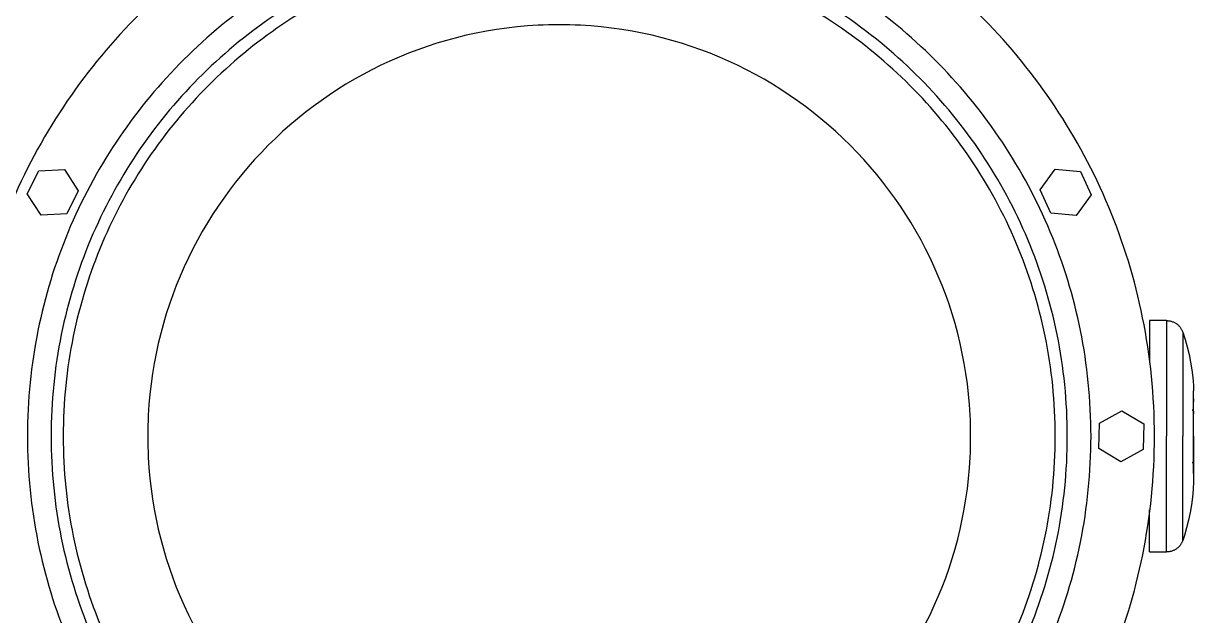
# Model space of a CAD drawing. Extents: x -181672 to 290600, y -29000 to 395522.
# Drawn here: x 11826.1 to 12170.2, y 33242.9 to 33417 of the extents above; entities that cross this region are included whole.
import ezdxf

# ---------------------------------------------------------------- set-up
doc = ezdxf.new("R2010")
doc.units = 0
doc.header["$LTSCALE"] = 10
doc.linetypes.add('XFM7P20PCW$0$Dashed', pattern=[2, 1, -1])

# ---------------------------------------------------------------- blocks, each defined once
blk = doc.blocks.new('XFM7P20PCW$0$A$Ccee4e352')
at = {"color": 1, "linetype": 'XFM7P20PCW$0$Dashed', "ltscale": 50}
for p, q in [((775.42, -385.95), (778.82, -379.25)), ((778.82, -379.25), (786.31, -378.85)), ((786.31, -378.85), (790.41, -385.14)), ((1073.21, -384.83), (1077.57, -378.71)), ((1077.57, -378.71), (1085.04, -379.43)), ((1085.04, -379.43), (1088.16, -386.26)), ((790.41, -385.14), (787.01, -391.83)), ((1076.33, -391.65), (1073.21, -384.83)), ((779.52, -392.24), (775.42, -385.95)), ((1088.16, -386.26), (1083.8, -392.37)), ((787.01, -391.83), (779.52, -392.24)), ((1083.8, -392.37), (1076.33, -391.65)), ((1110.37, -423.24), (1105.3, -423.24)), ((1105.3, -423.24), (1105.3, -435.62)), ((1110.37, -423.24), (1110.37, -457.24)), ((1115.09, -426.59), (1115.09, -457.24)), ((1118.27, -446.24), (1118.27, -446.28)), ((1118.3, -457.24), (1118.3, -443.92)), ((1090.63, -453.35), (1097.21, -449.74)), ((1097.21, -449.74), (1103.63, -453.63)), ((1090.47, -460.86), (1090.63, -453.35)), ((1103.63, -453.63), (1103.47, -461.13)), ((1110.37, -491.24), (1110.37, -457.24)), ((1115.09, -487.9), (1115.09, -457.24)), ((1118.3, -457.24), (1118.3, -470.57)), ((1096.89, -464.75), (1090.47, -460.86)), ((1103.47, -461.13), (1096.89, -464.75)), ((1118.27, -468.21), (1118.27, -468.25)), ((1105.3, -491.24), (1105.3, -478.87)), ((1105.3, -491.24), (1110.37, -491.24))]:
    blk.add_line(p, q, dxfattribs=at)
at = {"color": 1, "linetype": 'XFM7P20PCW$0$Dashed', "ltscale": 50, "flags": 128}
for points in [[(1110.37, -423.24), (1110.57, -423.25), (1110.77, -423.26), (1110.97, -423.28), (1111.17, -423.31), (1111.37, -423.34), (1111.56, -423.39), (1111.75, -423.44), (1111.95, -423.5), (1112.13, -423.56), (1112.32, -423.64), (1112.5, -423.72), (1112.68, -423.81), (1112.86, -423.9), (1113.03, -424.01), (1113.2, -424.12), (1113.36, -424.23), (1113.52, -424.36), (1113.67, -424.48), (1113.82, -424.62), (1113.96, -424.76), (1114.1, -424.91), (1114.23, -425.06), (1114.35, -425.21), (1114.47, -425.38), (1114.58, -425.54), (1114.69, -425.71), (1114.78, -425.89), (1114.87, -426.07), (1114.96, -426.25), (1115.03, -426.43), (1115.09, -426.59)], [(1115.09, -426.59), (1115.81, -428.77), (1116.44, -430.98), (1116.98, -433.21), (1117.43, -435.46), (1117.78, -437.73), (1118.05, -440.01), (1118.23, -442.3), (1118.3, -443.92)], [(1118.27, -457.24), (1118.27, -456.8), (1118.27, -456.37), (1118.27, -455.93), (1118.27, -455.5), (1118.27, -455.06), (1118.27, -454.64), (1118.27, -454.21), (1118.27, -453.79), (1118.27, -453.38), (1118.27, -452.97), (1118.27, -452.57), (1118.27, -452.18), (1118.27, -451.79), (1118.27, -451.42), (1118.27, -451.05), (1118.27, -450.69), (1118.27, -450.35), (1118.27, -450.01), (1118.27, -449.69), (1118.27, -449.38), (1118.27, -449.08), (1118.27, -448.79), (1118.27, -448.52), (1118.27, -448.26), (1118.27, -448.01), (1118.27, -447.78), (1118.27, -447.57), (1118.27, -447.37), (1118.27, -447.19), (1118.27, -447.02), (1118.27, -446.87), (1118.27, -446.74), (1118.27, -446.62), (1118.27, -446.52), (1118.27, -446.43), (1118.27, -446.37), (1118.27, -446.32), (1118.27, -446.29), (1118.27, -446.28), (1118.27, -446.28)], [(1118.27, -446.28), (1118.27, -446.28), (1118.27, -446.31), (1118.27, -446.35), (1118.27, -446.42), (1118.27, -446.49), (1118.27, -446.59), (1118.27, -446.7), (1118.27, -446.83), (1118.27, -446.98), (1118.27, -447.14)], [(1117.9, -449.44), (1117.93, -449.47), (1117.96, -449.49), (1117.99, -449.52), (1118.02, -449.55), (1118.05, -449.58), (1118.07, -449.61), (1118.1, -449.64), (1118.12, -449.67), (1118.14, -449.7), (1118.16, -449.74), (1118.18, -449.77), (1118.2, -449.81), (1118.22, -449.84), (1118.23, -449.88), (1118.25, -449.92), (1118.26, -449.96), (1118.27, -450), (1118.28, -450.03), (1118.29, -450.07), (1118.29, -450.11), (1118.3, -450.15), (1118.3, -450.19), (1118.3, -450.23)], [(1118.3, -452.03), (1118.3, -451.85), (1118.3, -451.67), (1118.3, -451.51), (1118.3, -451.35), (1118.3, -451.21), (1118.3, -451.07), (1118.3, -450.94), (1118.3, -450.83), (1118.3, -450.72), (1118.3, -450.62), (1118.3, -450.54), (1118.3, -450.46), (1118.3, -450.4), (1118.3, -450.35), (1118.3, -450.3), (1118.3, -450.27), (1118.3, -450.25), (1118.3, -450.24)], [(1118.3, -450.25), (1118.3, -450.27), (1118.3, -450.29), (1118.3, -450.33), (1118.3, -450.38), (1118.3, -450.44), (1118.3, -450.52), (1118.3, -450.6), (1118.3, -450.69)], [(1118.27, -468.21), (1118.27, -468.2), (1118.27, -468.18), (1118.27, -468.13), (1118.27, -468.07), (1118.27, -467.99), (1118.27, -467.9), (1118.27, -467.78), (1118.27, -467.65), (1118.27, -467.51), (1118.27, -467.35), (1118.27, -467.17), (1118.27, -466.97), (1118.27, -466.76), (1118.27, -466.54), (1118.27, -466.3), (1118.27, -466.04), (1118.27, -465.77), (1118.27, -465.49), (1118.27, -465.19), (1118.27, -464.88), (1118.27, -464.56), (1118.27, -464.23), (1118.27, -463.89), (1118.27, -463.53), (1118.27, -463.17), (1118.27, -462.8), (1118.27, -462.41), (1118.27, -462.02), (1118.27, -461.62), (1118.27, -461.22), (1118.27, -460.81), (1118.27, -460.39), (1118.27, -459.97), (1118.27, -459.54), (1118.27, -459.11), (1118.27, -458.67), (1118.27, -458.24), (1118.27, -457.8), (1118.27, -457.36), (1118.27, -457.24)], [(1118.3, -464.26), (1118.3, -464.28), (1118.3, -464.32), (1118.29, -464.36), (1118.29, -464.4), (1118.28, -464.44), (1118.27, -464.48), (1118.26, -464.52), (1118.25, -464.56), (1118.24, -464.6), (1118.22, -464.63), (1118.21, -464.67), (1118.19, -464.71), (1118.17, -464.74), (1118.15, -464.77), (1118.13, -464.81), (1118.1, -464.84), (1118.08, -464.87), (1118.05, -464.9), (1118.03, -464.93), (1118, -464.96), (1117.97, -464.99), (1117.94, -465.01), (1117.91, -465.04)], [(1118.3, -464.24), (1118.3, -464.22), (1118.3, -464.19), (1118.3, -464.15), (1118.3, -464.1), (1118.3, -464.04), (1118.3, -463.97), (1118.3, -463.89), (1118.3, -463.79), (1118.3, -463.69), (1118.3, -463.58), (1118.3, -463.45), (1118.3, -463.32), (1118.3, -463.17), (1118.3, -463.02), (1118.3, -462.86), (1118.3, -462.69), (1118.3, -462.51), (1118.3, -462.42)], [(1118.3, -463.77), (1118.3, -463.86), (1118.3, -463.95), (1118.3, -464.02), (1118.3, -464.09), (1118.3, -464.14), (1118.3, -464.18), (1118.3, -464.21), (1118.3, -464.23), (1118.3, -464.24)], [(1118.27, -467.38), (1118.27, -467.47), (1118.27, -467.62), (1118.27, -467.75), (1118.27, -467.87), (1118.27, -467.97), (1118.27, -468.05), (1118.27, -468.12), (1118.27, -468.17), (1118.27, -468.2), (1118.27, -468.21), (1118.27, -468.21)], [(1118.3, -470.57), (1118.19, -472.86), (1117.98, -475.15), (1117.69, -477.43), (1117.3, -479.69), (1116.83, -481.94), (1116.26, -484.16), (1115.61, -486.36), (1115.09, -487.9)], [(1115.09, -487.9), (1115.02, -488.09), (1114.94, -488.27), (1114.86, -488.45), (1114.77, -488.63), (1114.67, -488.8), (1114.56, -488.97), (1114.45, -489.14), (1114.33, -489.3), (1114.21, -489.45), (1114.07, -489.6), (1113.94, -489.75), (1113.79, -489.89), (1113.65, -490.02), (1113.49, -490.15), (1113.33, -490.27), (1113.17, -490.39), (1113, -490.5), (1112.83, -490.6), (1112.65, -490.69), (1112.47, -490.78), (1112.29, -490.86), (1112.1, -490.93), (1111.92, -491), (1111.72, -491.06), (1111.53, -491.11), (1111.34, -491.15), (1111.14, -491.18), (1110.94, -491.21), (1110.74, -491.23), (1110.54, -491.24), (1110.37, -491.24)]]:
    blk.add_lwpolyline(points, dxfattribs=at)
at = {"color": 1, "linetype": 'XFM7P20PCW$0$Dashed', "ltscale": 50}
for radius, start, end in [(175, 91.0269, 268.9804), (175, 271.0205, 88.9799), (156.34, 91.1476, 268.8491), (156.34, 271.141, 88.8596), (149.38, 90.5413, 269.4585), (149.38, 270.5413, 89.4585), (145.83, 89.9999, 269.9999), (145.83, 269.9999, 89.9999), (120.96, 89.9999, 269.9999), (120.96, 269.9999, 89.9999)]:
    blk.add_arc((931.8, -457.24), radius, start, end, dxfattribs=at)
blk = doc.blocks.new('XFM7P20PCW')
blk.add_blockref('XFM7P20PCW$0$A$Ccee4e352', (11051.86103, 33752.84065))

msp = doc.modelspace()

# ---------------------------------------------------------------- block references
msp.add_blockref('XFM7P20PCW', (0, 0))

doc.saveas('drawing.dxf')
